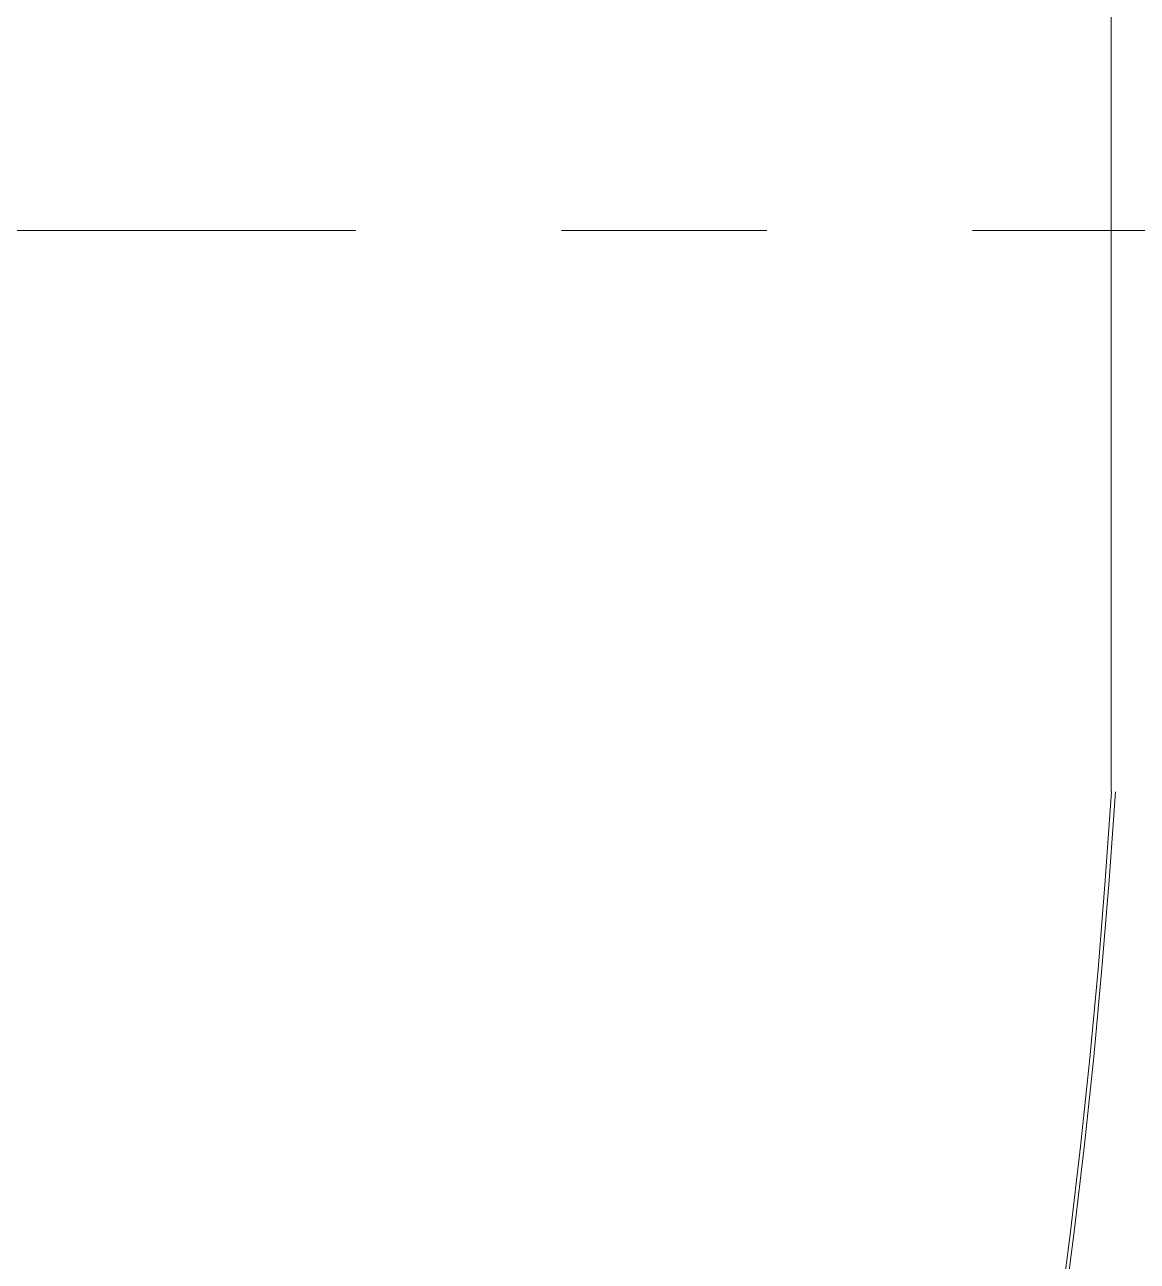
# Model space of a CAD drawing. Header units: millimetres. Extents: x -354900 to 8840672, y 0 to 292181.
# Drawn here: x -54582 to -53229, y 114348 to 115851 of the extents above; entities that cross this region are included whole.
import ezdxf

# ---------------------------------------------------------------- set-up
doc = ezdxf.new("R2010")
doc.units = ezdxf.units.MM
doc.header["$MEASUREMENT"] = 0
doc.linetypes.add('CENTER', pattern=[2, 1.25, -0.25, 0.25, -0.25])
for name, color, linetype, lineweight in [('АР_Оси', 193, 'Continuous', 9), ('АР_Подоконники', 163, 'Continuous', 9), ('АР_Сущ Несущая стена', 202, 'Continuous', 30)]:
    doc.layers.add(name, color=color, linetype=linetype, lineweight=lineweight)

msp = doc.modelspace()

# ---------------------------------------------------------------- linework, layer by layer
at = {"layer": 'АР_Оси', "linetype": 'CENTER', "ltscale": 1000}
msp.add_line((-89429.5, 115600.7), (-6251.1, 115600.7), dxfattribs=at)
at = {"layer": 'АР_Подоконники', "ltscale": 100}
msp.add_line((-53260.8, 114918.8), (-53260.8, 116050.7), dxfattribs=at)
for centre, radius, start, end in [((-62167.2, 115478.6), 8924.1, 271.10883, 356.40396), ((-62177.6, 115490.9), 8940.2, 271.69125, 356.32908)]:
    msp.add_arc(centre, radius, start, end, dxfattribs=at)
at = {"layer": 'АР_Сущ Несущая стена', "lineweight": 18, "ltscale": 100}
for centre, radius, start, end in [((-62185.9, 115502.6), 9144.3, 272.82064, 356.28873), ((-62178.2, 115484.6), 9778.7, 272.59255, 356.63539)]:
    msp.add_arc(centre, radius, start, end, dxfattribs=at)

doc.saveas('drawing.dxf')
